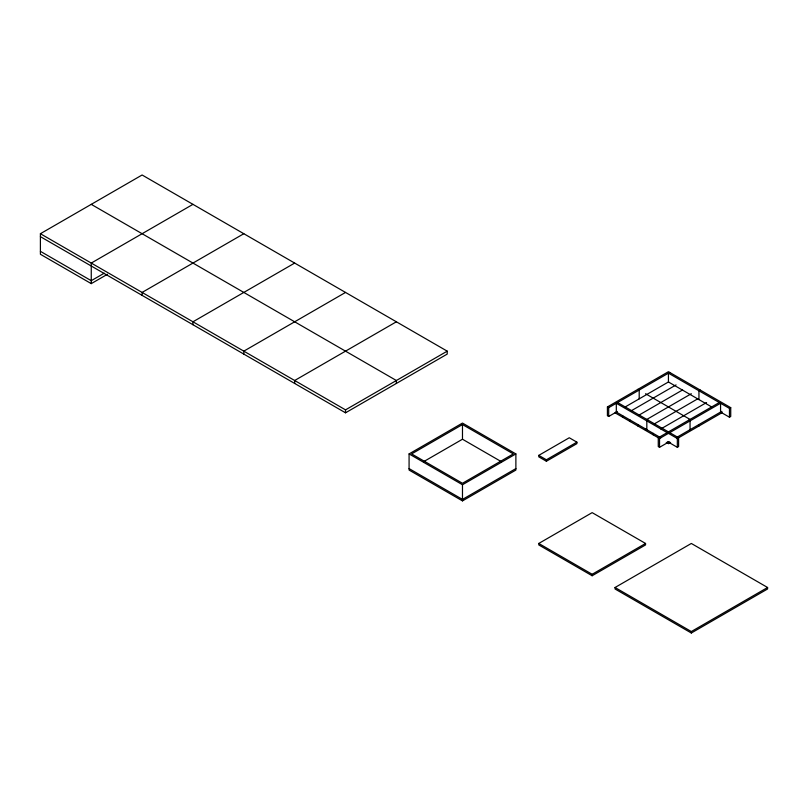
<?xml version="1.0" encoding="UTF-8"?>
<svg xmlns="http://www.w3.org/2000/svg" width="808" height="808" viewBox="0 0 808 808"><rect width="100%" height="100%" fill="white"/><g stroke="black" fill="none" stroke-linecap="round" stroke-linejoin="round"><path stroke-width="1.21" d="M107.484 274.255L91.253 283.628L40.4 254.268L40.4 233.714L142.107 174.993L447.228 351.157L447.228 354.086L345.521 412.807L40.4 236.653M192.961 204.353L91.253 263.075L91.253 283.628M104.232 273.195L91.253 280.689L40.4 251.328M243.814 233.714L142.107 292.435L142.107 295.364M294.668 263.075L192.961 321.796L192.961 324.725M345.521 292.435L243.814 351.157L243.814 354.086M396.375 321.796L294.668 380.507L294.668 383.446M40.4 233.714L345.521 409.868L447.228 351.157M409.08 453.914L462.479 423.079L515.878 453.914L515.878 470.064L462.479 500.889L409.08 470.064L409.08 453.914L462.479 484.739L515.878 453.914M462.479 424.554L411.625 453.914L462.479 483.275L513.332 453.914L462.479 424.554L462.479 439.229L423.533 461.721M617.403 411.444L608.687 416.474L607.414 415.746L607.414 406.939L668.438 371.7L730.735 407.666L730.735 416.474L729.462 417.211L720.746 412.181M607.414 406.939L608.687 407.666L669.711 372.438M515.878 468.589L462.479 499.415L409.08 468.589M538.764 455.379L569.276 437.764L576.902 442.168L576.902 443.632L546.39 461.247L538.764 456.843L538.764 455.379L546.39 459.782L576.902 442.168M625.028 407.04L668.62 381.871M631.381 410.706L676.064 384.921M639.017 415.11L682.598 389.951M646.642 419.524L691.325 393.728M648.097 420.15L646.824 420.877L646.824 429.694M700.223 390.052L698.95 390.789L698.95 399.596M654.268 423.927L697.86 398.758M660.813 428.957L706.576 402.536M719.292 402.536L658.268 437.764L658.268 446.571L659.54 447.309L669.347 441.643M615.04 412.807L659.54 438.502L720.564 403.263L720.564 412.07M676.973 437.239L720.746 411.969M666.257 442.38L668.438 443.632L670.62 442.38M677.155 438.603L721.837 412.807L721.837 411.343M712.03 407.141L668.438 381.982L668.438 373.175L729.462 408.404L730.735 407.666M667.529 441.643L677.336 447.309L678.609 446.571L678.609 437.764L617.585 402.536M538.764 543.461L592.153 512.636L645.552 543.461L645.552 544.925L592.153 575.75L538.764 544.925L538.764 543.461L592.153 574.286L645.552 543.461M615.04 587.497L691.325 543.461L767.6 587.497L767.6 588.971L691.325 633.007L615.04 588.971L615.04 587.497L691.325 631.543L767.6 587.497M637.926 389.325L639.199 390.052L639.199 398.859M645.552 393.728L690.234 419.524M688.78 420.15L690.052 420.877L690.052 429.694M616.13 411.969L660.813 437.764M91.253 204.353L396.375 380.507L396.375 383.446M462.479 439.229L501.435 461.721M729.462 408.404L729.462 417.211M698.95 424.554L698.95 426.018M691.325 631.543L691.325 633.007M677.336 447.309L677.336 438.502L616.312 403.263L616.312 412.07M668.438 442.168L668.438 443.632M659.54 438.502L659.54 447.309M653.177 433.361L653.177 434.825M645.552 428.957L645.552 430.422M637.926 424.554L637.926 426.018M630.301 420.15L630.301 421.614M622.665 415.746L622.665 417.211M608.687 407.666L608.687 416.474M592.153 574.286L592.153 575.75M546.39 459.782L546.39 461.247M462.479 484.739L462.479 500.889M345.521 409.868L345.521 412.807"/></g></svg>
